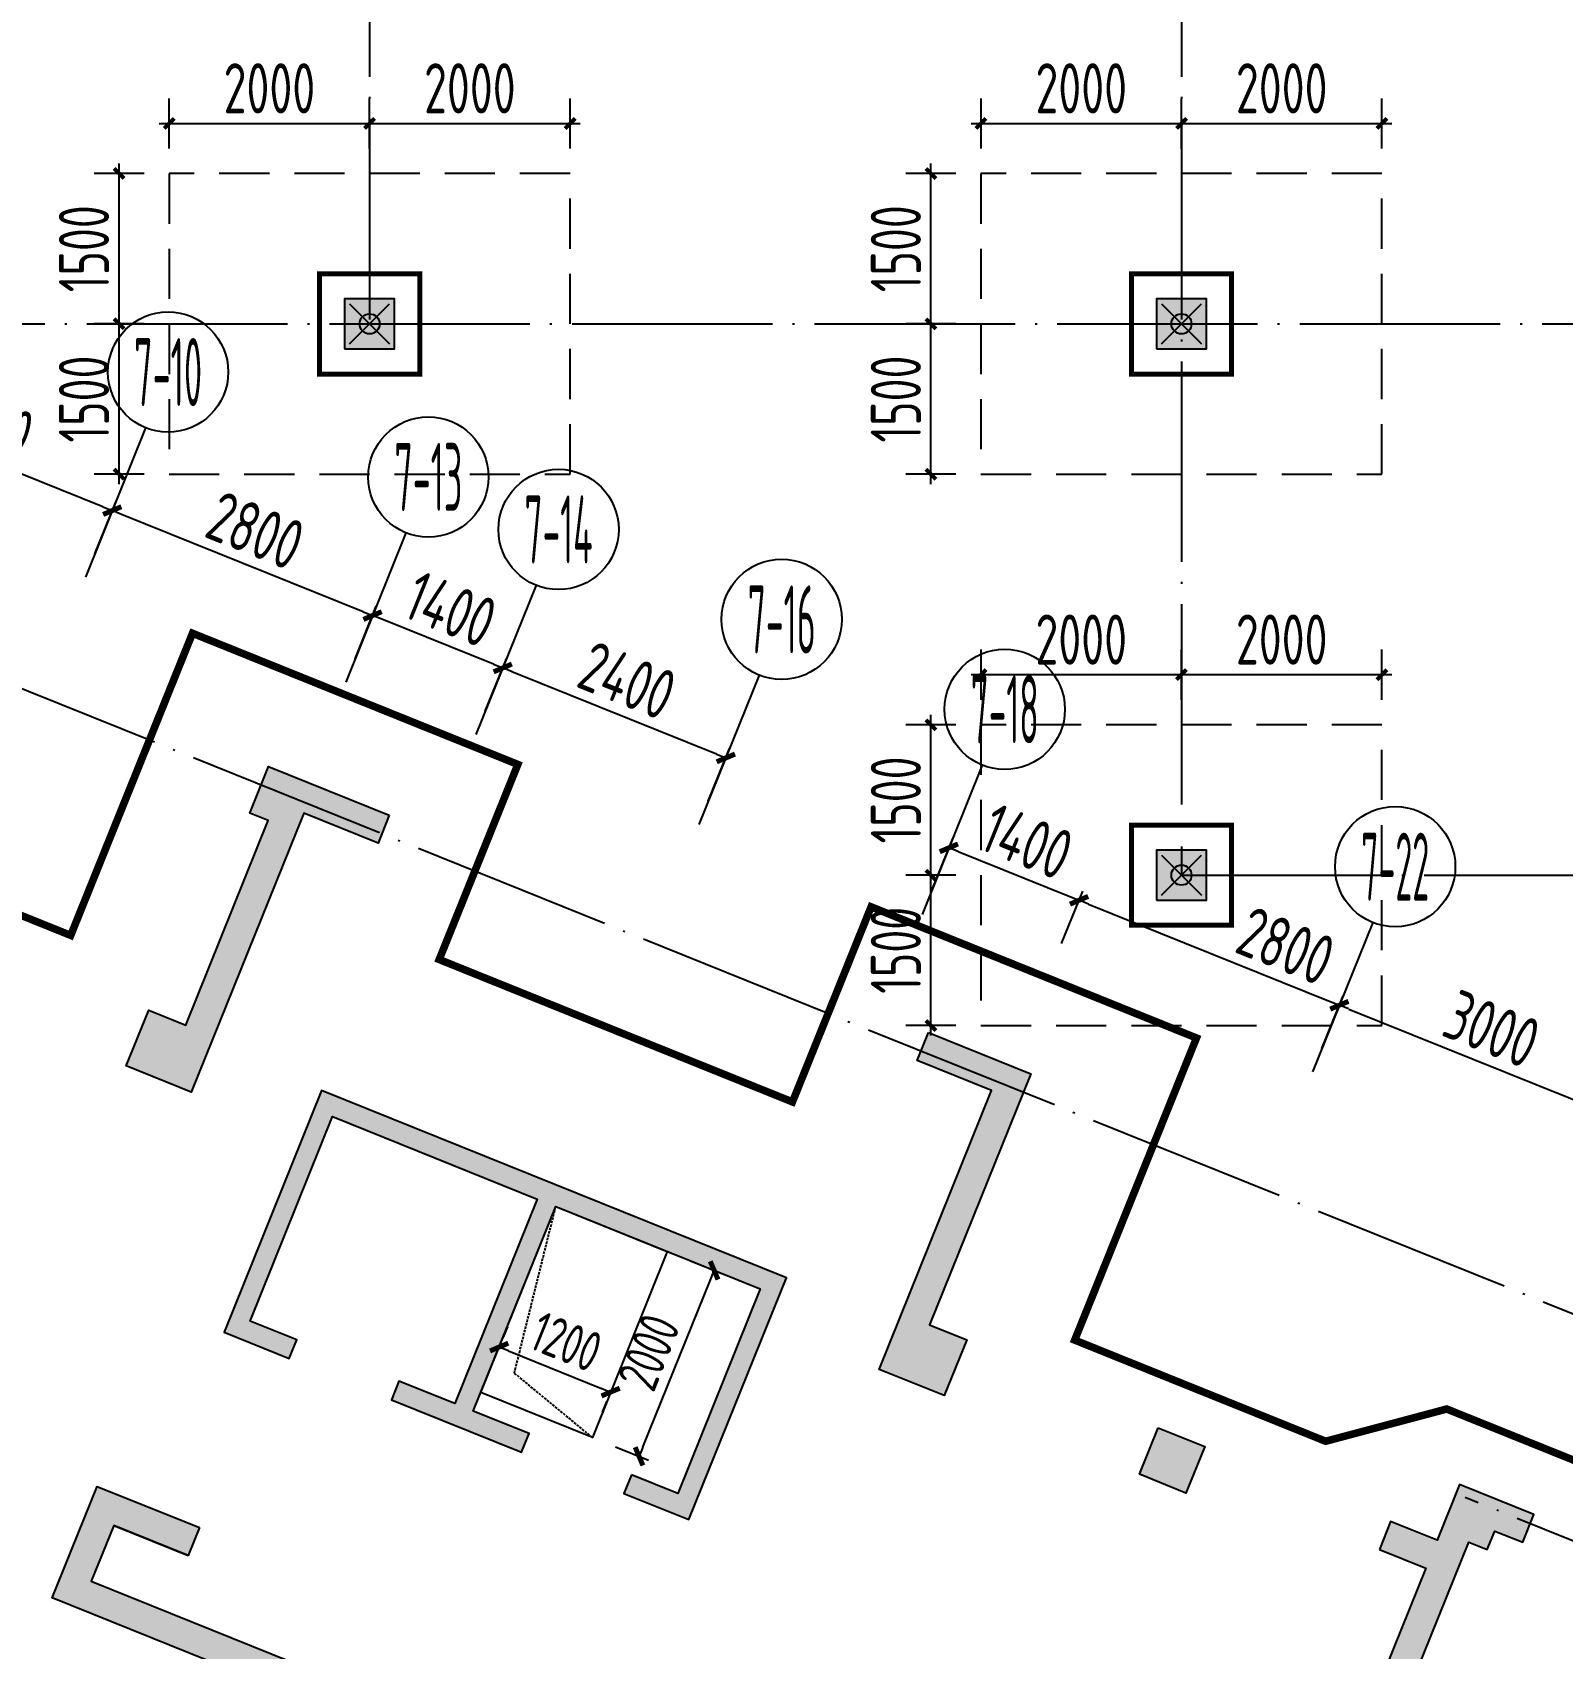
# Model space of a CAD drawing. Extents: x -57409 to 252654, y -8259 to 229119.
# Drawn here: x 98913 to 114181, y 60645 to 76772 of the extents above; entities that cross this region are included whole.
import ezdxf
from ezdxf.enums import TextEntityAlignment as Align

# ---------------------------------------------------------------- set-up
doc = ezdxf.new("R2010")
doc.units = 0
doc.header["$LTSCALE"] = 100
doc.header["$PDMODE"] = 35
doc.header["$PDSIZE"] = 200
for name, pattern in [('DASH', [0.35, 0.25, -0.1]), ('DASHED', [0.75, 0.5, -0.25]), ('DOTE', [2.42, 2, -0.2, 0.02, -0.2])]:
    doc.linetypes.add(name, pattern=pattern)
doc.layers.get('0').update_dxf_attribs({"linetype": 'CONTINUOUS'})
doc.layers.get('Defpoints').update_dxf_attribs({"linetype": 'CONTINUOUS'})
for name, color, linetype in [('B-TEXT', 3, 'CONTINUOUS'), ('codim', 7, 'CONTINUOUS'), ('COLU', 7, 'CONTINUOUS'), ('colu-主楼', 7, 'CONTINUOUS'), ('CT', 2, 'CONTINUOUS'), ('dim-wall', 7, 'CONTINUOUS'), ('dote', 253, 'DOTE'), ('h填实-主楼', 254, 'CONTINUOUS'), ('h填实-柱墙', 254, 'CONTINUOUS'), ('JSK', 4, 'CONTINUOUS'), ('wall-主楼', 2, 'CONTINUOUS'), ('Z-AXIS', 3, 'CONTINUOUS'), ('z柱下板带', 140, 'CONTINUOUS')]:
    doc.layers.add(name, color=color, linetype=linetype)
doc.layers.add('重心计算', color=7, linetype='CONTINUOUS', plot=False)
doc.styles.add('_TCH_AXIS', font='tssdeng.shx', dxfattribs={"width": 0.7, "bigfont": 'tssdchn.shx'})
doc.styles.add('COMPLEX', font='tssdeng.shx', dxfattribs={"width": 0.7, "bigfont": 'tssdchn.shx'})
doc.styles.add('Jgcad-DIM', font='tssdeng.shx', dxfattribs={"width": 0.7, "bigfont": 'tssdchn.shx'})
doc.styles.add('TSSD_Dimension', font='tssdeng.shx', dxfattribs={"width": 0.7})
doc.dimstyles.new('TSSD_100_100$0', dxfattribs={"dimtxt": 300, "dimasz": 100, "dimexe": 100, "dimexo": 250, "dimgap": 100, "dimtad": 1, "dimdec": 0, "dimzin": 0, "dimdsep": 46, "dimtxsty": 'TSSD_Dimension', "dimblk": '_tsdbk', "dimblk1": '_tsdbk', "dimblk2": '_tsdbk', "dimsah": 1, "dimcen": 0, "dimdle": 100, "dimclrt": 7, "dimadec": 0, "dimazin": 0, "dimtfac": 1, "dimtdec": 0, "dimtix": 1, "dimtmove": 2, "dimatfit": 3, "dimldrblk": '_tsdbk', "dimfxl": 1, "dimtolj": 1, "dimtzin": 0, "dimarcsym": 0})

# ---------------------------------------------------------------- blocks, each defined once
blk = doc.blocks.new('_tsdbk')
blk.add_line((-1, 0), (0, 0))
at = {"const_width": 0.5}
blk.add_lwpolyline([(-0.7, -0.7), (0.7, 0.7)], dxfattribs=at)
blk = doc.blocks.new('*D141')
at = {"layer": 'Defpoints', "color": 0}
for p in [(109356, 68112), (107790, 67971), (109088, 67448)]:
    blk.add_point(p, dxfattribs=at)
at = {"layer": 'Z-AXIS', "color": 0, "lineweight": -2}
for p, q in [((107883, 68203), (108095, 68728)), ((108150, 68598), (109263, 68149)), ((109182, 67680), (109393, 68204))]:
    blk.add_line(p, q, dxfattribs=at)
at = {"layer": 'Z-AXIS', "color": 0, "lineweight": -2, "xscale": 100, "yscale": 100, "zscale": 100}
for p, rotation in [((108057, 68635), 158.0453799566687), ((109356, 68112), 338.0453799566687)]:
    blk.add_blockref('_tsdbk', p, dxfattribs=dict(at, rotation=rotation))
at = {"layer": 'Z-AXIS', "color": 7, "insert": (108838, 68698), "char_height": 500, "attachment_point": 5, "rotation": 338.0454, "style": 'TSSD_Dimension'}
blk.add_mtext('\\A1;1400', dxfattribs=at)
blk = doc.blocks.new('*D142')
at = {"layer": 'Defpoints', "color": 0}
for p in [(109088, 67448), (111953, 67065), (111685, 66401)]:
    blk.add_point(p, dxfattribs=at)
at = {"layer": 'Z-AXIS', "color": 0, "lineweight": -2}
for p, q in [((109182, 67680), (109393, 68204)), ((109449, 68074), (111860, 67102)), ((111779, 66633), (111990, 67157))]:
    blk.add_line(p, q, dxfattribs=at)
at = {"layer": 'Z-AXIS', "color": 0, "lineweight": -2, "xscale": 100, "yscale": 100, "zscale": 100}
for p, rotation in [((109356, 68112), 158.0453799566687), ((111953, 67065), 338.0453799566687)]:
    blk.add_blockref('_tsdbk', p, dxfattribs=dict(at, rotation=rotation))
at = {"layer": 'Z-AXIS', "color": 7, "insert": (111419, 67657), "char_height": 500, "attachment_point": 5, "rotation": 338.0454, "style": 'TSSD_Dimension'}
blk.add_mtext('\\A1;2800', dxfattribs=at)
blk = doc.blocks.new('*D143')
at = {"layer": 'Defpoints', "color": 0}
for p in [(111685, 66401), (114735, 65943), (114468, 65279)]:
    blk.add_point(p, dxfattribs=at)
at = {"layer": 'Z-AXIS', "color": 0, "lineweight": -2}
for p, q in [((111779, 66633), (111990, 67157)), ((112046, 67027), (114643, 65980)), ((114561, 65511), (114773, 66036))]:
    blk.add_line(p, q, dxfattribs=at)
at = {"layer": 'Z-AXIS', "color": 0, "lineweight": -2, "xscale": 100, "yscale": 100, "zscale": 100}
for p, rotation in [((111953, 67065), 158.0453799566687), ((114735, 65943), 338.0453799566687)]:
    blk.add_blockref('_tsdbk', p, dxfattribs=dict(at, rotation=rotation))
at = {"layer": 'Z-AXIS', "color": 7, "insert": (113475, 66828), "char_height": 500, "attachment_point": 5, "rotation": 338.0454, "style": 'TSSD_Dimension'}
blk.add_mtext('\\A1;3000', dxfattribs=at)
blk = doc.blocks.new('_AXISO')
blk.add_circle((0, 0), 0.5)
at = {"layer": 'B-TEXT', "style": 'COMPLEX', "width": 1.450893}
blk.add_attdef('A', text='', height=0.56, dxfattribs=at).set_placement((0.249375, -0.28), (0.749375, -0.28), align=Align.FIT)
blk = doc.blocks.new('*D145')
at = {"layer": 'Defpoints', "color": 0}
for p in [(103606, 70430), (103338, 69766), (105564, 68868)]:
    blk.add_point(p, dxfattribs=at)
at = {"layer": 'Z-AXIS', "color": 0, "lineweight": -2}
for p, q in [((103431, 69998), (103643, 70522)), ((105739, 69570), (103698, 70392)), ((105657, 69100), (105869, 69625))]:
    blk.add_line(p, q, dxfattribs=at)
at = {"layer": 'Z-AXIS', "color": 0, "lineweight": -2, "xscale": 100, "yscale": 100, "zscale": 100}
for p, rotation in [((103606, 70430), 158.0453799566687), ((105832, 69532), 338.0453799566687)]:
    blk.add_blockref('_tsdbk', p, dxfattribs=dict(at, rotation=rotation))
at = {"layer": 'Z-AXIS', "color": 7, "insert": (104849, 70305), "char_height": 500, "attachment_point": 5, "rotation": 338.0454, "style": 'TSSD_Dimension'}
blk.add_mtext('\\A1;2400', dxfattribs=at)
blk = doc.blocks.new('*D146')
at = {"layer": 'Defpoints', "color": 0}
for p in [(102307, 70953), (102039, 70289), (103338, 69766)]:
    blk.add_point(p, dxfattribs=at)
at = {"layer": 'Z-AXIS', "color": 0, "lineweight": -2}
for p, q in [((102133, 70521), (102344, 71046)), ((103513, 70467), (102400, 70916)), ((103431, 69998), (103643, 70522))]:
    blk.add_line(p, q, dxfattribs=at)
at = {"layer": 'Z-AXIS', "color": 0, "lineweight": -2, "xscale": 100, "yscale": 100, "zscale": 100}
for p, rotation in [((102307, 70953), 158.0453799566687), ((103606, 70430), 338.0453799566687)]:
    blk.add_blockref('_tsdbk', p, dxfattribs=dict(at, rotation=rotation))
at = {"layer": 'Z-AXIS', "color": 7, "insert": (103087, 71016), "char_height": 500, "attachment_point": 5, "rotation": 338.0454, "style": 'TSSD_Dimension'}
blk.add_mtext('\\A1;1400', dxfattribs=at)
blk = doc.blocks.new('*D147')
at = {"layer": 'Defpoints', "color": 0}
for p in [(99710, 72000), (99443, 71336), (102039, 70289)]:
    blk.add_point(p, dxfattribs=at)
at = {"layer": 'Z-AXIS', "color": 0, "lineweight": -2}
for p, q in [((99536, 71568), (99748, 72093)), ((102214, 70990), (99803, 71962)), ((102133, 70521), (102344, 71046))]:
    blk.add_line(p, q, dxfattribs=at)
at = {"layer": 'Z-AXIS', "color": 0, "lineweight": -2, "xscale": 100, "yscale": 100, "zscale": 100}
for p, rotation in [((99710, 72000), 158.0453799566687), ((102307, 70953), 338.0453799566687)]:
    blk.add_blockref('_tsdbk', p, dxfattribs=dict(at, rotation=rotation))
at = {"layer": 'Z-AXIS', "color": 7, "insert": (101139, 71801), "char_height": 500, "attachment_point": 5, "rotation": 338.0454, "style": 'TSSD_Dimension'}
blk.add_mtext('\\A1;2800', dxfattribs=at)
blk = doc.blocks.new('*D148')
at = {"layer": 'Defpoints', "color": 0}
for p in [(96928, 73121), (96660, 72458), (99443, 71336)]:
    blk.add_point(p, dxfattribs=at)
at = {"layer": 'Z-AXIS', "color": 0, "lineweight": -2}
for p, q in [((96754, 72689), (96965, 73214)), ((99617, 72037), (97020, 73084)), ((99536, 71568), (99748, 72093))]:
    blk.add_line(p, q, dxfattribs=at)
at = {"layer": 'Z-AXIS', "color": 0, "lineweight": -2, "xscale": 100, "yscale": 100, "zscale": 100}
for p, rotation in [((96928, 73121), 158.0453799566687), ((99710, 72000), 338.0453799566687)]:
    blk.add_blockref('_tsdbk', p, dxfattribs=dict(at, rotation=rotation))
at = {"layer": 'Z-AXIS', "color": 7, "insert": (98450, 72885), "char_height": 500, "attachment_point": 5, "rotation": 338.0454, "style": 'TSSD_Dimension'}
blk.add_mtext('\\A1;3000', dxfattribs=at)
blk = doc.blocks.new('_ArchTick')
at = {"color": 0, "linetype": 'ByBlock', "const_width": 0.4}
blk.add_lwpolyline([(-0.5, -0.5), (0.5, 0.5)], dxfattribs=at)
blk = doc.blocks.new('*D2535')
at = {"layer": 'codim', "color": 0, "lineweight": -2}
blk.add_line((107878, 66763), (107878, 68463), dxfattribs=at)
at = {"layer": 'codim', "color": 7, "lineweight": -2}
for p, q in [((108128, 68363), (107628, 68363)), ((108128, 66863), (107628, 66863))]:
    blk.add_line(p, q, dxfattribs=at)
at = {"layer": 'Defpoints', "color": 0}
for p in [(107878, 68363), (108378, 68363), (108378, 66863)]:
    blk.add_point(p, dxfattribs=at)
at = {"layer": 'codim', "color": 0, "lineweight": -2, "xscale": 100, "yscale": 100, "zscale": 100}
for p, rotation in [((107878, 68363), 90), ((107878, 66863), 270)]:
    blk.add_blockref('_ArchTick', p, dxfattribs=dict(at, rotation=rotation))
at = {"layer": 'codim', "color": 1, "insert": (107528, 67613), "char_height": 500, "attachment_point": 5, "rotation": 90, "style": 'Jgcad-DIM'}
blk.add_mtext('\\A1;1500', dxfattribs=at)
blk = doc.blocks.new('*D2536')
at = {"layer": 'codim', "color": 7, "lineweight": -2}
for p, q in [((108128, 69863), (107628, 69863)), ((108128, 68363), (107628, 68363))]:
    blk.add_line(p, q, dxfattribs=at)
at = {"layer": 'codim', "color": 0, "lineweight": -2}
blk.add_line((107878, 68263), (107878, 69963), dxfattribs=at)
at = {"layer": 'Defpoints', "color": 0}
for p in [(107878, 69863), (108378, 69863), (108378, 68363)]:
    blk.add_point(p, dxfattribs=at)
at = {"layer": 'codim', "color": 0, "lineweight": -2, "xscale": 100, "yscale": 100, "zscale": 100}
for p, rotation in [((107878, 69863), 90), ((107878, 68363), 270)]:
    blk.add_blockref('_ArchTick', p, dxfattribs=dict(at, rotation=rotation))
at = {"layer": 'codim', "color": 1, "insert": (107528, 69113), "char_height": 500, "attachment_point": 5, "rotation": 90, "style": 'Jgcad-DIM'}
blk.add_mtext('\\A1;1500', dxfattribs=at)
blk = doc.blocks.new('*D2537')
at = {"layer": 'codim', "color": 7, "lineweight": -2}
for p, q in [((108378, 70113), (108378, 70613)), ((110378, 70113), (110378, 70613))]:
    blk.add_line(p, q, dxfattribs=at)
at = {"layer": 'codim', "color": 0, "lineweight": -2}
blk.add_line((108278, 70363), (110478, 70363), dxfattribs=at)
at = {"layer": 'Defpoints', "color": 0}
for p in [(110378, 70363), (108378, 69863), (110378, 69863)]:
    blk.add_point(p, dxfattribs=at)
at = {"layer": 'codim', "color": 0, "lineweight": -2, "xscale": 100, "yscale": 100, "zscale": 100, "rotation": 180}
blk.add_blockref('_ArchTick', (108378, 70363), dxfattribs=at)
at = {"layer": 'codim', "color": 0, "lineweight": -2, "xscale": 100, "yscale": 100, "zscale": 100}
blk.add_blockref('_ArchTick', (110378, 70363), dxfattribs=at)
at = {"layer": 'codim', "color": 1, "insert": (109378, 70713), "char_height": 500, "attachment_point": 5, "style": 'Jgcad-DIM'}
blk.add_mtext('\\A1;2000', dxfattribs=at)
blk = doc.blocks.new('*D2538')
at = {"layer": 'codim', "color": 7, "lineweight": -2}
for p, q in [((110378, 70113), (110378, 70613)), ((112378, 70113), (112378, 70613))]:
    blk.add_line(p, q, dxfattribs=at)
at = {"layer": 'codim', "color": 0, "lineweight": -2}
blk.add_line((110278, 70363), (112478, 70363), dxfattribs=at)
at = {"layer": 'Defpoints', "color": 0}
for p in [(112378, 70363), (110378, 69863), (112378, 69863)]:
    blk.add_point(p, dxfattribs=at)
at = {"layer": 'codim', "color": 0, "lineweight": -2, "xscale": 100, "yscale": 100, "zscale": 100, "rotation": 180}
blk.add_blockref('_ArchTick', (110378, 70363), dxfattribs=at)
at = {"layer": 'codim', "color": 0, "lineweight": -2, "xscale": 100, "yscale": 100, "zscale": 100}
blk.add_blockref('_ArchTick', (112378, 70363), dxfattribs=at)
at = {"layer": 'codim', "color": 1, "insert": (111378, 70713), "char_height": 500, "attachment_point": 5, "style": 'Jgcad-DIM'}
blk.add_mtext('\\A1;2000', dxfattribs=at)
blk = doc.blocks.new('*D1507')
at = {"layer": 'codim', "color": 7, "lineweight": -2}
for p, q in [((108128, 73863), (107628, 73863)), ((108128, 72363), (107628, 72363))]:
    blk.add_line(p, q, dxfattribs=at)
at = {"layer": 'codim', "color": 0, "lineweight": -2}
blk.add_line((107878, 72263), (107878, 73963), dxfattribs=at)
at = {"layer": 'Defpoints', "color": 0}
for p in [(107878, 73863), (108378, 73863), (108378, 72363)]:
    blk.add_point(p, dxfattribs=at)
at = {"layer": 'codim', "color": 0, "lineweight": -2, "xscale": 100, "yscale": 100, "zscale": 100}
for p, rotation in [((107878, 73863), 90), ((107878, 72363), 270)]:
    blk.add_blockref('_ArchTick', p, dxfattribs=dict(at, rotation=rotation))
at = {"layer": 'codim', "color": 1, "insert": (107528, 73113), "char_height": 500, "attachment_point": 5, "rotation": 90, "style": 'Jgcad-DIM'}
blk.add_mtext('\\A1;1500', dxfattribs=at)
blk = doc.blocks.new('*D1508')
at = {"layer": 'codim', "color": 7, "lineweight": -2}
for p, q in [((108128, 75363), (107628, 75363)), ((108128, 73863), (107628, 73863))]:
    blk.add_line(p, q, dxfattribs=at)
at = {"layer": 'codim', "color": 0, "lineweight": -2}
blk.add_line((107878, 73763), (107878, 75463), dxfattribs=at)
at = {"layer": 'Defpoints', "color": 0}
for p in [(107878, 75363), (108378, 75363), (108378, 73863)]:
    blk.add_point(p, dxfattribs=at)
at = {"layer": 'codim', "color": 0, "lineweight": -2, "xscale": 100, "yscale": 100, "zscale": 100}
for p, rotation in [((107878, 75363), 90), ((107878, 73863), 270)]:
    blk.add_blockref('_ArchTick', p, dxfattribs=dict(at, rotation=rotation))
at = {"layer": 'codim', "color": 1, "insert": (107528, 74613), "char_height": 500, "attachment_point": 5, "rotation": 90, "style": 'Jgcad-DIM'}
blk.add_mtext('\\A1;1500', dxfattribs=at)
blk = doc.blocks.new('*D1509')
at = {"layer": 'codim', "color": 7, "lineweight": -2}
for p, q in [((108378, 75613), (108378, 76113)), ((110378, 75613), (110378, 76113))]:
    blk.add_line(p, q, dxfattribs=at)
at = {"layer": 'codim', "color": 0, "lineweight": -2}
blk.add_line((108278, 75863), (110478, 75863), dxfattribs=at)
at = {"layer": 'Defpoints', "color": 0}
for p in [(110378, 75863), (108378, 75363), (110378, 75363)]:
    blk.add_point(p, dxfattribs=at)
at = {"layer": 'codim', "color": 0, "lineweight": -2, "xscale": 100, "yscale": 100, "zscale": 100, "rotation": 180}
blk.add_blockref('_ArchTick', (108378, 75863), dxfattribs=at)
at = {"layer": 'codim', "color": 0, "lineweight": -2, "xscale": 100, "yscale": 100, "zscale": 100}
blk.add_blockref('_ArchTick', (110378, 75863), dxfattribs=at)
at = {"layer": 'codim', "color": 1, "insert": (109378, 76213), "char_height": 500, "attachment_point": 5, "style": 'Jgcad-DIM'}
blk.add_mtext('\\A1;2000', dxfattribs=at)
blk = doc.blocks.new('*D1510')
at = {"layer": 'codim', "color": 7, "lineweight": -2}
for p, q in [((110378, 75613), (110378, 76113)), ((112378, 75613), (112378, 76113))]:
    blk.add_line(p, q, dxfattribs=at)
at = {"layer": 'codim', "color": 0, "lineweight": -2}
blk.add_line((110278, 75863), (112478, 75863), dxfattribs=at)
at = {"layer": 'Defpoints', "color": 0}
for p in [(112378, 75863), (110378, 75363), (112378, 75363)]:
    blk.add_point(p, dxfattribs=at)
at = {"layer": 'codim', "color": 0, "lineweight": -2, "xscale": 100, "yscale": 100, "zscale": 100, "rotation": 180}
blk.add_blockref('_ArchTick', (110378, 75863), dxfattribs=at)
at = {"layer": 'codim', "color": 0, "lineweight": -2, "xscale": 100, "yscale": 100, "zscale": 100}
blk.add_blockref('_ArchTick', (112378, 75863), dxfattribs=at)
at = {"layer": 'codim', "color": 1, "insert": (111378, 76213), "char_height": 500, "attachment_point": 5, "style": 'Jgcad-DIM'}
blk.add_mtext('\\A1;2000', dxfattribs=at)
blk = doc.blocks.new('*D1511')
at = {"layer": 'codim', "color": 7, "lineweight": -2}
for p, q in [((100028, 73863), (99528, 73863)), ((100028, 72363), (99528, 72363))]:
    blk.add_line(p, q, dxfattribs=at)
at = {"layer": 'codim', "color": 0, "lineweight": -2}
blk.add_line((99778, 72263), (99778, 73963), dxfattribs=at)
at = {"layer": 'Defpoints', "color": 0}
for p in [(99778, 73863), (100278, 73863), (100278, 72363)]:
    blk.add_point(p, dxfattribs=at)
at = {"layer": 'codim', "color": 0, "lineweight": -2, "xscale": 100, "yscale": 100, "zscale": 100}
for p, rotation in [((99778, 73863), 90), ((99778, 72363), 270)]:
    blk.add_blockref('_ArchTick', p, dxfattribs=dict(at, rotation=rotation))
at = {"layer": 'codim', "color": 1, "insert": (99428, 73113), "char_height": 500, "attachment_point": 5, "rotation": 90, "style": 'Jgcad-DIM'}
blk.add_mtext('\\A1;1500', dxfattribs=at)
blk = doc.blocks.new('*D1512')
at = {"layer": 'codim', "color": 7, "lineweight": -2}
for p, q in [((100028, 75363), (99528, 75363)), ((100028, 73863), (99528, 73863))]:
    blk.add_line(p, q, dxfattribs=at)
at = {"layer": 'codim', "color": 0, "lineweight": -2}
blk.add_line((99778, 73763), (99778, 75463), dxfattribs=at)
at = {"layer": 'Defpoints', "color": 0}
for p in [(99778, 75363), (100278, 75363), (100278, 73863)]:
    blk.add_point(p, dxfattribs=at)
at = {"layer": 'codim', "color": 0, "lineweight": -2, "xscale": 100, "yscale": 100, "zscale": 100}
for p, rotation in [((99778, 75363), 90), ((99778, 73863), 270)]:
    blk.add_blockref('_ArchTick', p, dxfattribs=dict(at, rotation=rotation))
at = {"layer": 'codim', "color": 1, "insert": (99428, 74613), "char_height": 500, "attachment_point": 5, "rotation": 90, "style": 'Jgcad-DIM'}
blk.add_mtext('\\A1;1500', dxfattribs=at)
blk = doc.blocks.new('*D1513')
at = {"layer": 'codim', "color": 7, "lineweight": -2}
for p, q in [((100278, 75613), (100278, 76113)), ((102278, 75613), (102278, 76113))]:
    blk.add_line(p, q, dxfattribs=at)
at = {"layer": 'codim', "color": 0, "lineweight": -2}
blk.add_line((100178, 75863), (102378, 75863), dxfattribs=at)
at = {"layer": 'Defpoints', "color": 0}
for p in [(102278, 75863), (100278, 75363), (102278, 75363)]:
    blk.add_point(p, dxfattribs=at)
at = {"layer": 'codim', "color": 0, "lineweight": -2, "xscale": 100, "yscale": 100, "zscale": 100, "rotation": 180}
blk.add_blockref('_ArchTick', (100278, 75863), dxfattribs=at)
at = {"layer": 'codim', "color": 0, "lineweight": -2, "xscale": 100, "yscale": 100, "zscale": 100}
blk.add_blockref('_ArchTick', (102278, 75863), dxfattribs=at)
at = {"layer": 'codim', "color": 1, "insert": (101278, 76213), "char_height": 500, "attachment_point": 5, "style": 'Jgcad-DIM'}
blk.add_mtext('\\A1;2000', dxfattribs=at)
blk = doc.blocks.new('*D1514')
at = {"layer": 'codim', "color": 7, "lineweight": -2}
for p, q in [((102278, 75613), (102278, 76113)), ((104278, 75613), (104278, 76113))]:
    blk.add_line(p, q, dxfattribs=at)
at = {"layer": 'codim', "color": 0, "lineweight": -2}
blk.add_line((102178, 75863), (104378, 75863), dxfattribs=at)
at = {"layer": 'Defpoints', "color": 0}
for p in [(104278, 75863), (102278, 75363), (104278, 75363)]:
    blk.add_point(p, dxfattribs=at)
at = {"layer": 'codim', "color": 0, "lineweight": -2, "xscale": 100, "yscale": 100, "zscale": 100, "rotation": 180}
blk.add_blockref('_ArchTick', (102278, 75863), dxfattribs=at)
at = {"layer": 'codim', "color": 0, "lineweight": -2, "xscale": 100, "yscale": 100, "zscale": 100}
blk.add_blockref('_ArchTick', (104278, 75863), dxfattribs=at)
at = {"layer": 'codim', "color": 1, "insert": (103278, 76213), "char_height": 500, "attachment_point": 5, "style": 'Jgcad-DIM'}
blk.add_mtext('\\A1;2000', dxfattribs=at)
blk = doc.blocks.new('*D2802')
at = {"layer": 'Defpoints', "color": 0}
for p in [(103558, 63625), (104696, 63238), (104682, 63205)]:
    blk.add_point(p, dxfattribs=at)
at = {"layer": 'dim-wall', "color": 0, "lineweight": -2}
for p, q in [((103652, 63857), (103607, 63747)), ((103663, 63617), (104590, 63242)), ((104602, 63006), (104645, 63112))]:
    blk.add_line(p, q, dxfattribs=at)
at = {"layer": 'dim-wall', "color": 0, "lineweight": -2, "xscale": 100, "yscale": 100, "zscale": 100}
for p, rotation in [((103570, 63654), 158.0000000000001), ((104682, 63205), 338.0000000000001)]:
    blk.add_blockref('_tsdbk', p, dxfattribs=dict(at, rotation=rotation))
at = {"layer": 'dim-wall', "color": 7, "insert": (104239, 63708), "char_height": 400, "attachment_point": 5, "rotation": 338, "style": 'TSSD_Dimension'}
blk.add_mtext('\\A1;1200', dxfattribs=at)
blk = doc.blocks.new('*D2803')
at = {"layer": 'Defpoints', "color": 0}
for p in [(105248, 64607, 0), (105715, 64419), (104500, 62752)]:
    blk.add_point(p, dxfattribs=at)
at = {"layer": 'dim-wall', "color": 0, "lineweight": -2}
for p, q in [((105480, 64514), (105808, 64381)), ((105003, 62657), (105678, 64326)), ((104732, 62659), (105059, 62527))]:
    blk.add_line(p, q, dxfattribs=at)
at = {"layer": 'dim-wall', "color": 0, "lineweight": -2, "xscale": 100, "yscale": 100, "zscale": 100}
for p, rotation in [((105715, 64419), 67.99999999999959), ((104966, 62564), 247.9999999999996)]:
    blk.add_blockref('_tsdbk', p, dxfattribs=dict(at, rotation=rotation))
at = {"layer": 'dim-wall', "color": 7, "insert": (105062, 63604), "char_height": 400, "attachment_point": 5, "rotation": 68, "style": 'TSSD_Dimension'}
blk.add_mtext('\\A1;2000', dxfattribs=at)

msp = doc.modelspace()

# ---------------------------------------------------------------- hatches: boundary and pattern name
at = {"layer": 'h填实-主楼'}
for points in [[(102474.1, 68960.1), (102362, 68681.9), (101620, 68981), (100498.4, 66198.6), (99849.1, 66460.3), (100073.5, 67016.8), (100444.5, 66867.2), (101267, 68907.7), (101081.5, 68982.4), (101268.4, 69446.2)], [(107853.5, 66791.7), (108873.8, 66380.4), (107864.3, 63876.2), (108235.3, 63726.7), (108011, 63170.2), (107361.7, 63431.9), (108483.4, 66214.3), (107741.4, 66513.4)], [(104889.2, 62380.1), (104814.4, 62194.6), (105463.6, 61932.8), (106435.7, 64344.3), (101798.3, 66213.6), (100826.2, 63802.2), (101475.5, 63540.5), (101550.2, 63726), (101086.5, 63912.9), (101909, 65953.4), (103949.5, 65130.9), (103127, 63090.4), (102570.5, 63314.7), (102495.7, 63129.2), (103794.2, 62605.8), (103868.9, 62791.3), (103312.5, 63015.6), (104135, 65056.1), (106175.4, 64233.6), (105352.9, 62193.1)], [(110145.6, 62848.8), (110609.4, 62661.9), (110422.4, 62198.1), (109958.7, 62385.1)], [(100579.6, 61853), (100467.4, 61574.8), (99725.5, 61873.9), (99501.1, 61317.4), (104695, 59223.7), (104919.4, 59780.2), (104177.4, 60079.3), (104289.5, 60357.6), (105309.8, 59946.3), (104861.1, 58833.3), (102125, 59936.2), (100480, 55855.3), (100201.8, 55967.5), (101846.8, 60048.4), (99110.7, 61151.3), (99559.4, 62264.3)], [(112352.2, 61635.9), (112815.9, 61448.9), (111769.1, 58852), (112047.3, 58739.8), (113243.7, 61707.8), (113429.2, 61633), (113504, 61818.5), (113782.2, 61706.3), (113894.4, 61984.6), (113152.4, 62283.7), (112928.1, 61727.2), (112464.3, 61914.1)]]:
    msp.add_hatch(color=256, dxfattribs=at).paths.add_polyline_path(points)
at = {"layer": 'h填实-柱墙'}
for points in [[(102027.6, 73612.7), (102527.6, 73612.7), (102527.6, 74112.7), (102027.6, 74112.7)], [(110127.6, 73612.7), (110627.6, 73612.7), (110627.6, 74112.7), (110127.6, 74112.7)], [(110127.6, 68112.7), (110627.6, 68112.7), (110627.6, 68612.7), (110127.6, 68612.7)]]:
    msp.add_hatch(color=256, dxfattribs=at).paths.add_polyline_path(points)

# ---------------------------------------------------------------- linework, layer by layer
at = {"layer": 'COLU'}
for points in [[(102027.6, 73612.7), (102527.6, 73612.7), (102527.6, 74112.7), (102027.6, 74112.7)], [(110127.6, 73612.7), (110627.6, 73612.7), (110627.6, 74112.7), (110127.6, 74112.7)], [(110127.6, 68112.7), (110627.6, 68112.7), (110627.6, 68612.7), (110127.6, 68612.7)]]:
    msp.add_lwpolyline(points, close=True, dxfattribs=at)
at = {"layer": 'colu-主楼'}
msp.add_lwpolyline([(110145.6, 62848.8), (110609.4, 62661.9), (110422.4, 62198.1), (109958.7, 62385.1)], close=True, dxfattribs=at)
at = {"layer": 'CT', "const_width": 50}
for points in [[(101777.6, 73362.7), (102777.6, 73362.7), (102777.6, 74362.7), (101777.6, 74362.7)], [(109877.6, 73362.7), (110877.6, 73362.7), (110877.6, 74362.7), (109877.6, 74362.7)], [(109877.6, 67862.7), (110877.6, 67862.7), (110877.6, 68862.7), (109877.6, 68862.7)]]:
    msp.add_lwpolyline(points, close=True, dxfattribs=at)
at = {"layer": 'CT', "color": 1, "const_width": 75}
msp.add_lwpolyline([(94930.6, 53456.1), (102535.9, 50390.3), (102293, 49787.9), (107208.5, 47805.9), (109489.1, 53463.5), (118949.4, 49650), (122015.2, 57255.3), (120160.3, 58003.1), (120908, 59858), (113024.4, 63036), (111816.6, 62714.2), (109312.4, 63723.7), (110527.5, 66738), (107281.3, 68046.6), (106496.6, 66100), (102972.1, 67520.8), (103756.7, 69467.3), (100510.7, 70775.9), (99295.6, 67761.6), (95956.7, 69107.5)], dxfattribs=at)
at = {"layer": 'CT', "const_width": 75}
msp.add_lwpolyline([(95208.8, 53344), (102814.1, 50278.2), (102571.3, 49675.7), (107208.5, 47806), (109489.2, 53463.6), (118949.5, 49650.1), (122015.2, 57255.5), (120160.2, 58003.2), (120908, 59858.2), (113024.4, 63036.1), (111816.5, 62714.3), (109312.3, 63723.8), (110527.4, 66738.1), (107281.2, 68046.7), (106496.6, 66100.1), (102972, 67520.9), (103756.7, 69467.4), (100510.6, 70775.9), (99295.5, 67761.6), (95956.6, 69107.6)], dxfattribs=at)
at = {"layer": 'dote', "ltscale": 10}
for p, q in [((102277.6, 218687.9), (102277.6, 73862.7)), ((110377.6, 218687.9), (110377.6, 68362.7)), ((127065.5, 58831.6), (85473.5, 75597.6)), ((89777.2, 73862.7), (126577.6, 73862.7)), ((110377.6, 68362.7), (120828.8, 68362.7)), ((120071.1, 59386.9), (113207.7, 62153.5))]:
    msp.add_line(p, q, dxfattribs=at)
at = {"layer": 'JSK', "elevation": 0}
msp.add_lwpolyline([(103387.2, 63201.1), (104135, 65056.1), (105247.9, 64607.4), (104500.2, 62752.5)], close=True, dxfattribs=at)
at = {"layer": 'JSK', "linetype": 'DASH', "elevation": 0}
msp.add_lwpolyline([(104500.2, 62752.5), (103721.8, 63394.5), (104135, 65056.1)], dxfattribs=at)
at = {"layer": 'wall-主楼'}
msp.add_line((99725.5, 61873.9, 0), (100467.5, 61574.8, 0), dxfattribs=at)
at = {"layer": 'wall-主楼', "elevation": 0}
for points in [[(102474.1, 68960.1), (102362, 68681.9), (101620, 68981), (100498.4, 66198.6), (99849.1, 66460.3), (100073.5, 67016.8), (100444.5, 66867.2), (101267, 68907.7), (101081.5, 68982.4), (101268.4, 69446.2)], [(107853.5, 66791.7), (108873.8, 66380.4), (107864.3, 63876.2), (108235.3, 63726.7), (108011, 63170.2), (107361.7, 63431.9), (108483.4, 66214.3), (107741.4, 66513.4)], [(104889.2, 62380.1), (104814.4, 62194.6), (105463.6, 61932.8), (106435.7, 64344.3), (101798.3, 66213.6), (100826.2, 63802.2), (101475.5, 63540.5), (101550.2, 63726), (101086.5, 63912.9), (101909, 65953.4), (103949.5, 65130.9), (103127, 63090.4), (102570.5, 63314.7), (102495.7, 63129.2), (103794.2, 62605.8), (103868.9, 62791.3), (103312.5, 63015.6), (104135, 65056.1), (106175.4, 64233.6), (105352.9, 62193.1)], [(100579.6, 61853), (100467.4, 61574.8), (99725.5, 61873.9), (99501.1, 61317.4), (104695, 59223.7), (104919.4, 59780.2), (104177.4, 60079.3), (104289.5, 60357.6), (105309.8, 59946.3), (104861.1, 58833.3), (102125, 59936.2), (100480, 55855.3), (100201.8, 55967.5), (101846.8, 60048.4), (99110.7, 61151.3), (99559.4, 62264.3)], [(112352.2, 61635.9), (112815.9, 61448.9), (111769.1, 58852), (112047.3, 58739.8), (113243.7, 61707.8), (113429.2, 61633), (113504, 61818.5), (113782.2, 61706.3), (113894.4, 61984.6), (113152.4, 62283.7), (112928.1, 61727.2), (112464.3, 61914.1)]]:
    msp.add_lwpolyline(points, close=True, dxfattribs=at)
at = {"layer": 'Z-AXIS'}
for p, q in [((100043, 72825.5), (99442.5, 71335.9)), ((102639.9, 71778.6), (102039.5, 70289.1)), ((103938.4, 71255.2), (103338, 69765.7)), ((106164.3, 70357.9), (105563.9, 68868.4)), ((108390.3, 69460.6), (107789.9, 67971.1)), ((112285.7, 67890.4), (111685.3, 66400.8))]:
    msp.add_line(p, q, dxfattribs=at)
at = {"layer": 'z柱下板带', "linetype": 'DASHED', "ltscale": 10}
for points in [[(100277.6, 72362.7), (104277.6, 72362.7), (104277.6, 75362.7), (100277.6, 75362.7)], [(108377.6, 72362.7), (112377.6, 72362.7), (112377.6, 75362.7), (108377.6, 75362.7)], [(108377.6, 66862.7), (112377.6, 66862.7), (112377.6, 69862.7), (108377.6, 69862.7)]]:
    msp.add_lwpolyline(points, close=True, dxfattribs=at)
at = {"layer": '重心计算', "color": 5}
for p in [(102277.6, 73862.7), (102277.6, 73862.7), (110377.6, 73862.7), (110377.6, 73862.7), (110377.6, 68362.7), (110377.6, 68362.7)]:
    msp.add_point(p, dxfattribs=at)

# ---------------------------------------------------------------- block references
at = {"layer": 'Z-AXIS'}
ref = msp.add_blockref('_AXISO', (100267.3, 73382), dxfattribs=dict(at, xscale=1199.999999999998, yscale=1200, zscale=1200, rotation=359.9996457873846))
ref.add_attrib('A', '7-10', dxfattribs={"color": 7, "height": 678.82, "rotation": 359.99965, "style": '_TCH_AXIS', "width": 0.325}).set_placement((99927.9, 73042.6), (100606.7, 73042.6), align=Align.FIT)
ref = msp.add_blockref('_AXISO', (102864.2, 72335.1), dxfattribs=dict(at, xscale=1199.999999999998, yscale=1200, zscale=1200, rotation=359.9996457873846))
ref.add_attrib('A', '7-13', dxfattribs={"color": 7, "height": 678.82, "rotation": 359.99965, "style": '_TCH_AXIS', "width": 0.325}).set_placement((102524.8, 71995.7), (103203.7, 71995.7), align=Align.FIT)
ref = msp.add_blockref('_AXISO', (104162.7, 71811.7), dxfattribs=dict(at, xscale=1199.999999999998, yscale=1200, zscale=1200, rotation=359.9996457873846))
ref.add_attrib('A', '7-14', dxfattribs={"color": 7, "height": 678.82, "rotation": 359.99965, "style": '_TCH_AXIS', "width": 0.320988}).set_placement((103823.3, 71472.3), (104502.1, 71472.3), align=Align.FIT)
ref = msp.add_blockref('_AXISO', (106388.7, 70914.4), dxfattribs=dict(at, xscale=1199.999999999998, yscale=1200, zscale=1200, rotation=359.9996457873846))
ref.add_attrib('A', '7-16', dxfattribs={"color": 7, "height": 678.82, "rotation": 359.99965, "style": '_TCH_AXIS', "width": 0.329114}).set_placement((106049.3, 70575), (106728.1, 70575), align=Align.FIT)
ref = msp.add_blockref('_AXISO', (108614.6, 70017.1), dxfattribs=dict(at, xscale=1199.999999999998, yscale=1200, zscale=1200, rotation=359.9996457873846))
ref.add_attrib('A', '7-18', dxfattribs={"color": 7, "height": 678.82, "rotation": 359.99965, "style": '_TCH_AXIS', "width": 0.325}).set_placement((108275.2, 69677.7), (108954, 69677.7), align=Align.FIT)
ref = msp.add_blockref('_AXISO', (112510, 68446.9), dxfattribs=dict(at, xscale=1199.999999999998, yscale=1200, zscale=1200, rotation=359.9996457873846))
ref.add_attrib('A', '7-22', dxfattribs={"color": 7, "height": 678.82, "rotation": 359.99965, "style": '_TCH_AXIS', "width": 0.325}).set_placement((112170.6, 68107.4), (112849.5, 68107.4), align=Align.FIT)

# ---------------------------------------------------------------- dimensions: what is measured, and where the dimension line sits
at = {"layer": 'codim'}
for base, p1, p2, picture, middle in [((102277.6, 75862.7), (100277.6, 75362.7), (102277.6, 75362.7), '*D1513', (101277.6, 76212.7)), ((104277.6, 75862.7), (102277.6, 75362.7), (104277.6, 75362.7), '*D1514', (103277.6, 76212.7)), ((110377.6, 75862.7), (108377.6, 75362.7), (110377.6, 75362.7), '*D1509', (109377.6, 76212.7)), ((112377.6, 75862.7), (110377.6, 75362.7), (112377.6, 75362.7), '*D1510', (111377.6, 76212.7)), ((110377.6, 70362.7), (108377.6, 69862.7), (110377.6, 69862.7), '*D2537', (109377.6, 70712.7)), ((112377.6, 70362.7), (110377.6, 69862.7), (112377.6, 69862.7), '*D2538', (111377.6, 70712.7))]:
    dim = msp.add_linear_dim(base=base, p1=p1, p2=p2, dimstyle='TSSD_100_100$0', override={"dimtxt": 500, "dimexe": 250, "dimtxsty": 'Jgcad-DIM', "dimblk": 'ArchTick', "dimblk1": 'ArchTick', "dimblk2": 'ArchTick', "dimclre": 7, "dimclrt": 1, "dimadec": 3}, dxfattribs=at)
    dim.commit()
    dim.dimension.update_dxf_attribs({"geometry": picture, "text_midpoint": middle})
for base, p1, p2, picture, middle in [((99777.6, 75362.7), (100277.6, 73862.7), (100277.6, 75362.7), '*D1512', (99427.6, 74612.7)), ((107877.6, 75362.7), (108377.6, 73862.7), (108377.6, 75362.7), '*D1508', (107527.6, 74612.7)), ((99777.6, 73862.7), (100277.6, 72362.7), (100277.6, 73862.7), '*D1511', (99427.6, 73112.7)), ((107877.6, 73862.7), (108377.6, 72362.7), (108377.6, 73862.7), '*D1507', (107527.6, 73112.7)), ((107877.6, 69862.7), (108377.6, 68362.7), (108377.6, 69862.7), '*D2536', (107527.6, 69112.7)), ((107877.6, 68362.7), (108377.6, 66862.7), (108377.6, 68362.7), '*D2535', (107527.6, 67612.7))]:
    dim = msp.add_linear_dim(base=base, p1=p1, p2=p2, angle=90, dimstyle='TSSD_100_100$0', override={"dimtxt": 500, "dimexe": 250, "dimtxsty": 'Jgcad-DIM', "dimblk": 'ArchTick', "dimblk1": 'ArchTick', "dimblk2": 'ArchTick', "dimclre": 7, "dimclrt": 1, "dimadec": 3}, dxfattribs=at)
    dim.commit()
    dim.dimension.update_dxf_attribs({"geometry": picture, "text_midpoint": middle})
at = {"layer": 'dim-wall'}
for base, p1, p2, angle, picture, middle in [((105715.2, 64418.7, 0), (104500.2, 62752.5, 0), (105247.9, 64607.5, 0), 248, '*D2803', (105062.5, 63603.8, 0)), ((104682.5, 63204.8, 0), (103558.2, 63625.3, 0), (104695.7, 63237.5, 0), 158, '*D2802', (104238.6, 63707.7, 0))]:
    dim = msp.add_linear_dim(base=base, p1=p1, p2=p2, angle=angle, dimstyle='TSSD_100_100$0', override={"dimtxt": 400}, dxfattribs=at)
    dim.commit()
    dim.dimension.update_dxf_attribs({"geometry": picture, "text_midpoint": middle})
at = {"layer": 'Z-AXIS'}
for base, p1, p2, angle, picture, middle in [((96927.7, 73121.4), (99442.5, 71335.9), (96660.1, 72457.6), 158.04538, '*D148', (98449.8, 72885.2)), ((99710.1, 71999.8), (102039.5, 70289.1), (99442.5, 71335.9), 158.04538, '*D147', (101139.5, 71801)), ((102307.1, 70952.9), (103338, 69765.7), (102039.5, 70289.1), 158.04538, '*D146', (103087.2, 71015.8)), ((103605.5, 70429.5), (105563.9, 68868.4), (103338, 69765.7), 158.04538, '*D145', (104849.4, 70305.5)), ((109355.9, 68111.5), (107789.9, 67971.1), (109088.3, 67447.7), 338.04538, '*D141', (108837.5, 68697.8)), ((114735.3, 65943), (111685.3, 66400.8), (114467.7, 65279.2), 338.04538, '*D143', (113474.9, 66828.5))]:
    dim = msp.add_linear_dim(base=base, p1=p1, p2=p2, angle=angle, dimstyle='TSSD_100_100$0', override={"dimtxt": 500}, dxfattribs=at)
    dim.commit()
    dim.dimension.update_dxf_attribs({"geometry": picture, "text_midpoint": middle})
dim = msp.add_linear_dim(base=(111952.9, 67064.7), p1=(109088.3, 67447.7), p2=(111685.3, 66400.8), angle=338.04538, dimstyle='TSSD_100_100$0', override={"dimtxt": 500}, dxfattribs=at)
dim.commit()
dim.dimension.update_dxf_attribs({"geometry": '*D142', "text_midpoint": (111419.2, 67657.2), "dimtype": 160})

doc.saveas('drawing.dxf')
